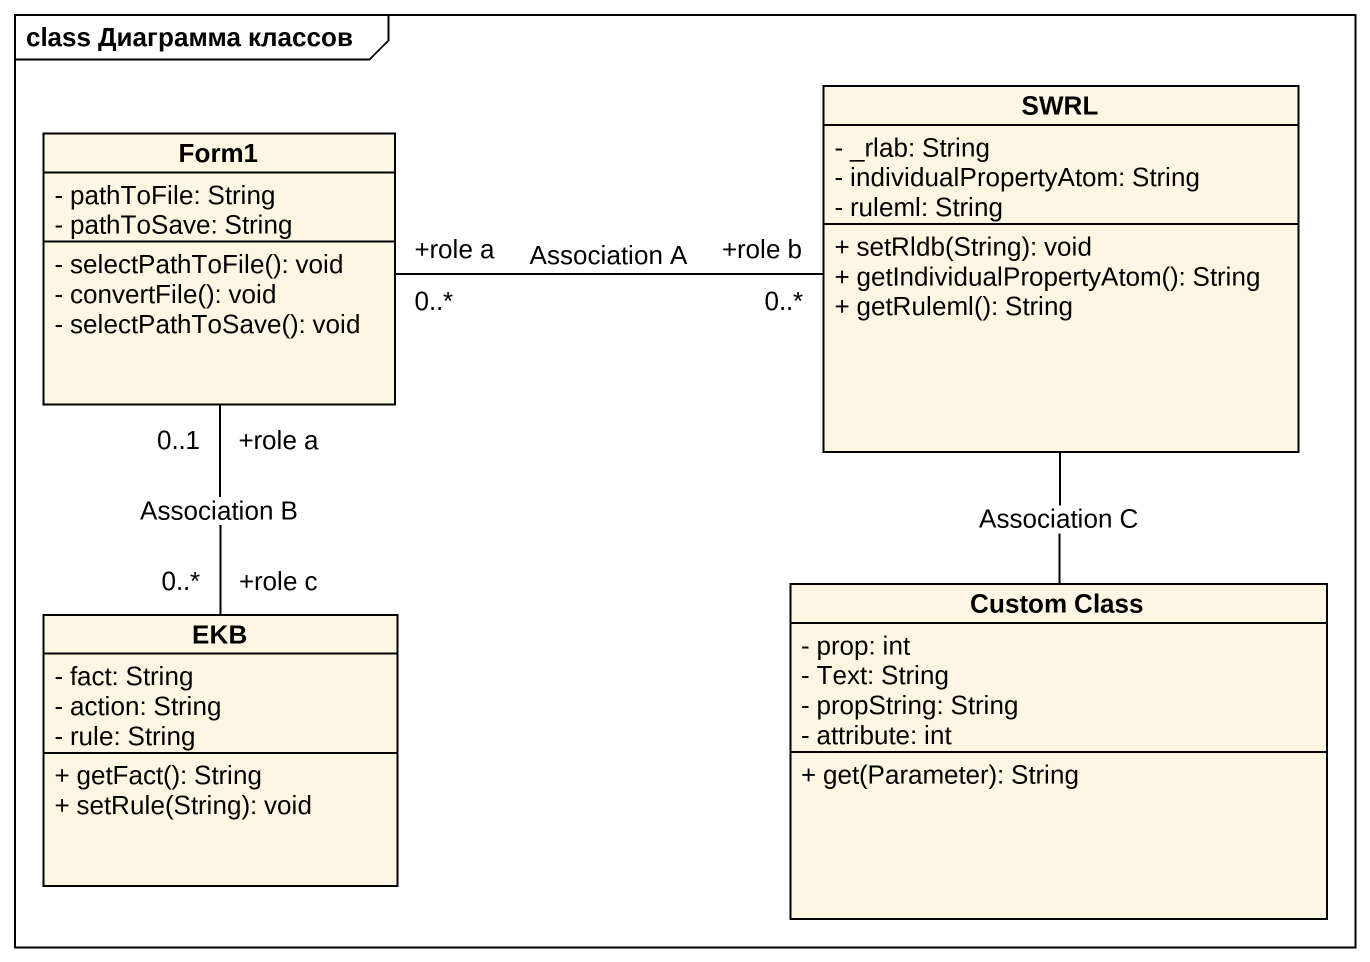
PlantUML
@startuml
mainframe class Диаграмма классов
hide circle
hide empty members
skinparam classAttributeIconSize 0
class Form1 {
  - pathToFile: String
  - pathToSave: String
  - selectPathToFile(): void
  - convertFile(): void
  - selectPathToSave(): void
}
class SWRL {
  - _rlab: String
  - individualPropertyAtom: String
  - ruleml: String
  + setRldb(String): void
  + getIndividualPropertyAtom(): String
  + getRuleml(): String
}
class "Custom Class" as Custom_Class {
  - prop: int
  - Text: String
  - propString: String
  - attribute: int
  + get(Parameter): String
}
class EKB {
  - fact: String
  - action: String
  - rule: String
  + getFact(): String
  + setRule(String): void
}
Form1 "+role a\n0..*" -right- "+role b\n0..*" SWRL : Association A
Form1 "+role a\n0..1" -- "+role c\n0..*" EKB : Association B
Custom_Class -up- SWRL : Association C
@enduml
